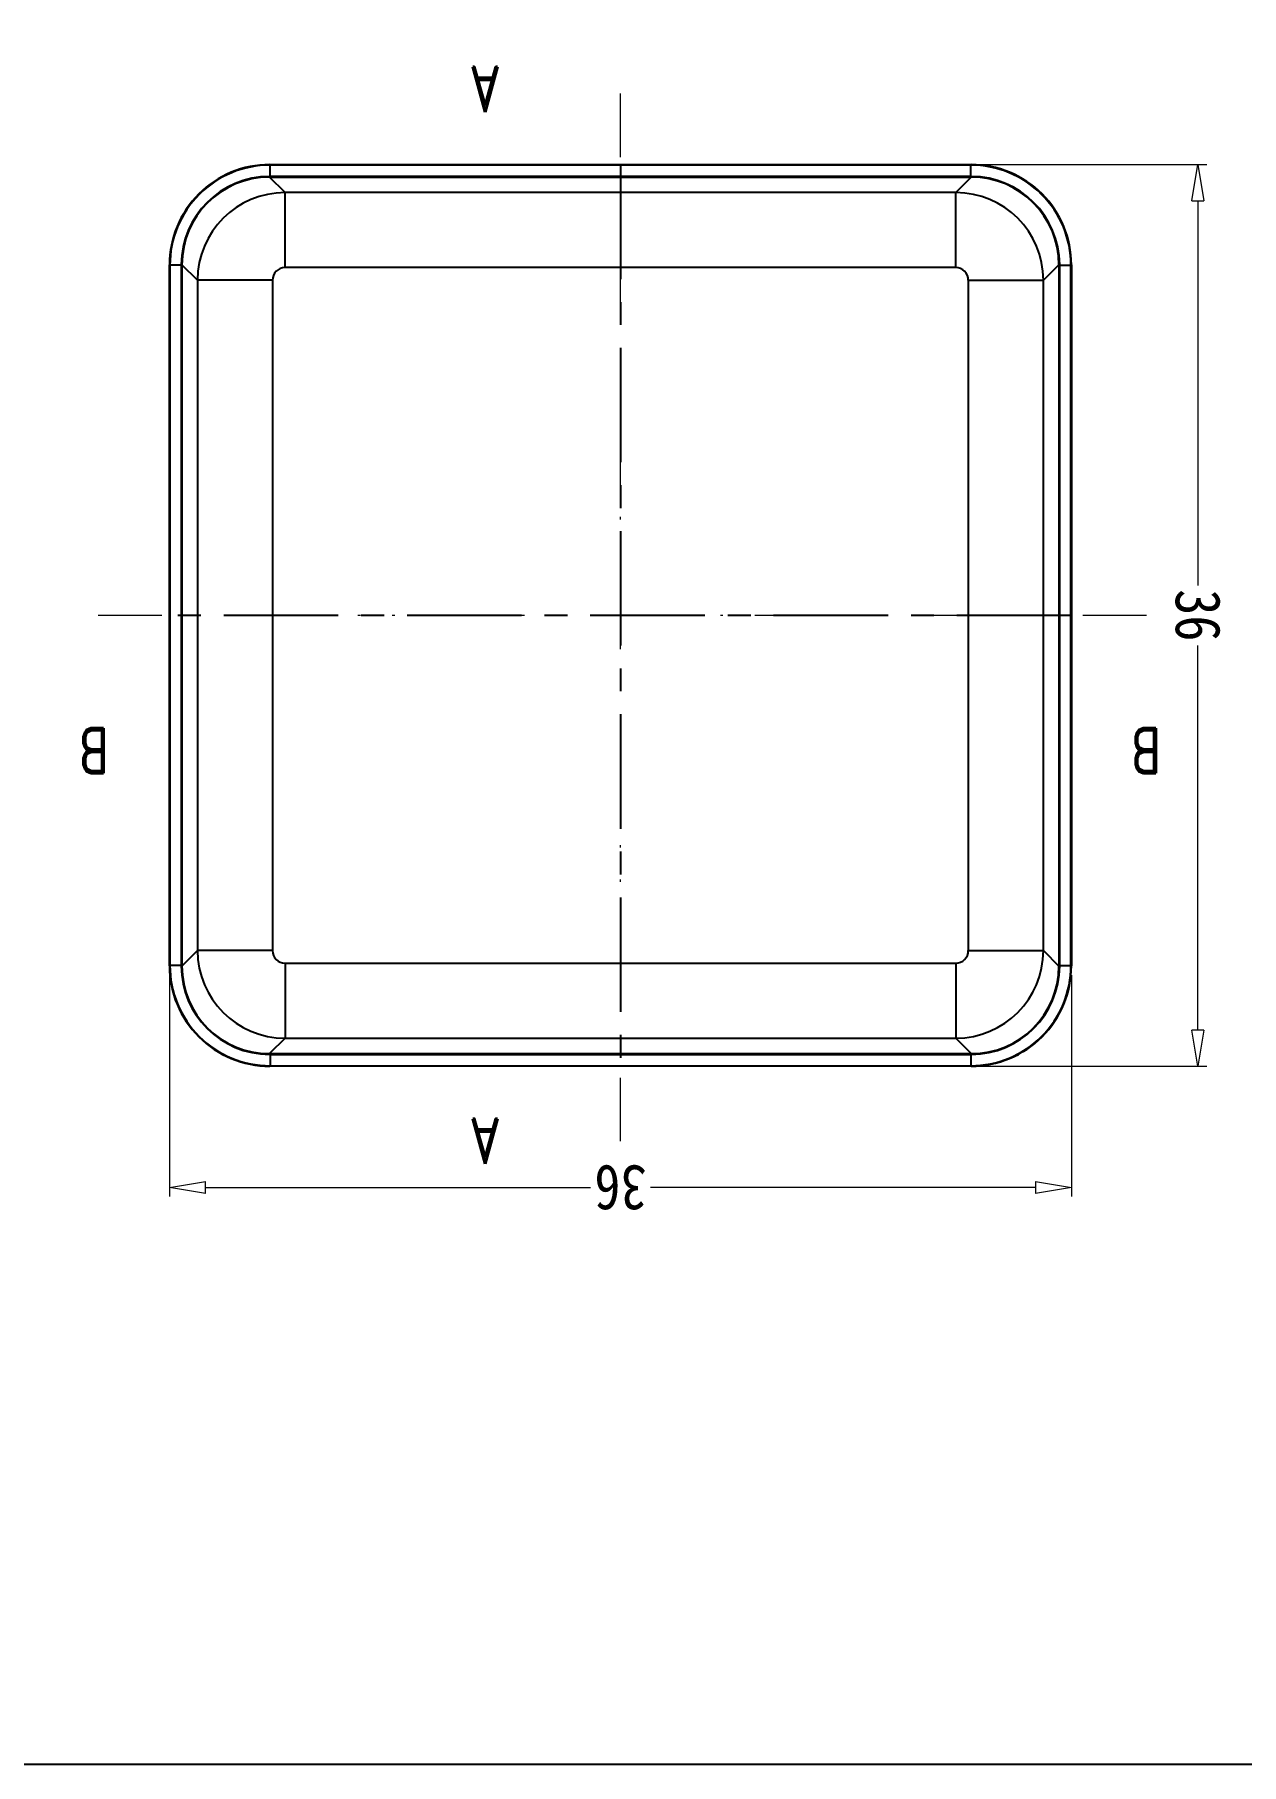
# Model space of a CAD drawing. Header units: millimetres. Extents: x 1786 to 3782, y -1997 to -1744.
# Drawn here: x 3697.3 to 3745.5, y -1997 to -1927.9 of the extents above; entities that cross this region are included whole.
import ezdxf
from ezdxf.enums import TextEntityAlignment as Align

# ---------------------------------------------------------------- set-up
doc = ezdxf.new("R2010")
doc.units = ezdxf.units.MM
doc.linetypes.add('CENTER', pattern=[50.8, 31.75, -6.35, 6.35, -6.35])
doc.linetypes.add('DIVIDE', pattern=[31.75, 12.7, -6.35, 0, -6.35, 0, -6.35])
doc.layers.add('dim', color=3, linetype='Continuous', lineweight=9)
doc.layers.add('hatch', color=56, linetype='Continuous', lineweight=9)
doc.styles.add('FFS', font='SIMFANG.TTF', dxfattribs={"width": 0.85})
doc.styles.add('LongTou', font='romand.shx', dxfattribs={"width": 0.8, "bigfont": 'whgdtxt.shx'})
doc.dimstyles.new('YanXiu', dxfattribs={"dimtxt": 2.5, "dimasz": 2.2, "dimexe": 1, "dimexo": 0.6, "dimgap": 0.66, "dimtad": 0, "dimzin": 9, "dimdsep": 46, "dimtxsty": 'FFS', "dimblk": 'CLOSEDBLANK', "dimcen": 0, "dimclrd": 256, "dimclre": 131, "dimclrt": 42, "dimazin": 0, "dimtfac": 1, "dimtofl": 0, "dimtmove": 0, "dimatfit": 3, "dimldrblk": 'CLOSEDBLANK', "dimfxl": 1, "dimlwd": 5, "dimlwe": 5, "dimarcsym": 0})

# ---------------------------------------------------------------- blocks, each defined once
blk = doc.blocks.new('_ClosedBlank')
at = {"color": 0, "linetype": 'ByBlock', "lineweight": -2}
for p, q in [((-1, 0.167), (0, 0)), ((-1, 0.167), (-1, -0.167)), ((0, 0), (-1, -0.167))]:
    blk.add_line(p, q, dxfattribs=at)
blk = doc.blocks.new('*D348')
at = {"layer": 'Defpoints', "color": 0}
for p in [(3498.138, -1766.757), (3462.138, -1775.607), (3498.138, -1775.607)]:
    blk.add_point(p, dxfattribs=at)
at = {"layer": 'dim', "color": 131, "lineweight": 5}
for p, q in [((3462.138, -1775.247), (3462.138, -1766.397)), ((3498.138, -1775.247), (3498.138, -1766.397))]:
    blk.add_line(p, q, dxfattribs=at)
at = {"layer": 'dim', "lineweight": 5}
for p, q in [((3463.578, -1766.757), (3478.939, -1766.757)), ((3496.698, -1766.757), (3481.337, -1766.757))]:
    blk.add_line(p, q, dxfattribs=at)
at = {"layer": 'dim', "lineweight": 5, "xscale": 1.44, "yscale": 1.44, "zscale": 1.44, "rotation": 180}
blk.add_blockref('_ClosedBlank', (3462.138, -1766.757), dxfattribs=at)
at = {"layer": 'dim', "lineweight": 5, "xscale": 1.44, "yscale": 1.44, "zscale": 1.44}
blk.add_blockref('_ClosedBlank', (3498.138, -1766.757), dxfattribs=at)
at = {"layer": 'dim', "color": 42, "insert": (3480.138, -1766.757), "char_height": 1.8, "attachment_point": 5, "style": 'FFS'}
blk.add_mtext('36', dxfattribs=at)
blk = doc.blocks.new('*D349')
at = {"layer": 'Defpoints', "color": 0}
for p in [(3466.138, -1771.607), (3457.089, -1807.607), (3466.138, -1807.607, 0)]:
    blk.add_point(p, dxfattribs=at)
at = {"layer": 'dim', "color": 131, "lineweight": 5}
for p, q in [((3465.778, -1771.607), (3456.729, -1771.607)), ((3465.778, -1807.607), (3456.729, -1807.607))]:
    blk.add_line(p, q, dxfattribs=at)
at = {"layer": 'dim', "lineweight": 5}
for p, q in [((3457.089, -1773.047), (3457.089, -1788.408)), ((3457.089, -1806.167), (3457.089, -1790.806))]:
    blk.add_line(p, q, dxfattribs=at)
at = {"layer": 'dim', "lineweight": 5, "xscale": 1.44, "yscale": 1.44, "zscale": 1.44}
for p, rotation in [((3457.089, -1771.607), 90), ((3457.089, -1807.607), 270)]:
    blk.add_blockref('_ClosedBlank', p, dxfattribs=dict(at, rotation=rotation))
at = {"layer": 'dim', "color": 42, "insert": (3457.089, -1789.607), "char_height": 1.8, "attachment_point": 5, "rotation": 90, "style": 'FFS'}
blk.add_mtext('36', dxfattribs=at)
blk = doc.blocks.new('*u351')
at = {"color": 7, "linetype": 'Continuous'}
for p, q in [((-15.742, 98.251), (-43.749, 98.251)), ((-43.132, 97.634), (-43.749, 98.251)), ((-43.746, 98.751), (-15.746, 98.751)), ((-43.728, 98.733), (-43.746, 98.751)), ((-15.763, 98.733), (-43.728, 98.733)), ((-43.728, 98.283), (-43.728, 98.733)), ((-15.763, 98.283), (-43.728, 98.283)), ((-16.36, 97.634), (-15.742, 98.251)), ((-15.746, 98.751), (-15.763, 98.733)), ((-15.763, 98.283), (-15.763, 98.733)), ((-16.36, 97.634), (-43.132, 97.634)), ((-43.132, 94.637), (-43.132, 97.634)), ((-16.359, 94.637), (-16.359, 97.634)), ((-47.746, 66.751), (-47.746, 94.751)), ((-47.728, 94.733), (-47.746, 94.751)), ((-47.728, 94.733), (-47.728, 66.769)), ((-47.278, 94.733), (-47.728, 94.733)), ((-47.278, 94.733), (-47.278, 66.769)), ((-47.246, 66.748), (-47.246, 94.754)), ((-46.629, 94.137), (-47.246, 94.754)), ((-16.359, 94.637), (-43.132, 94.637)), ((-12.863, 94.137), (-12.246, 94.754)), ((-12.246, 66.748), (-12.246, 94.754)), ((-12.214, 94.733), (-11.764, 94.733)), ((-12.214, 66.769), (-12.214, 94.733)), ((-11.746, 94.751), (-11.764, 94.733)), ((-11.764, 66.769), (-11.764, 94.733)), ((-11.746, 94.751), (-11.746, 66.751)), ((-46.629, 94.137), (-46.629, 67.365)), ((-43.632, 94.137), (-46.629, 94.137)), ((-43.632, 94.137), (-43.632, 67.365)), ((-15.86, 94.137), (-12.863, 94.137)), ((-15.86, 67.365), (-15.86, 94.137)), ((-12.863, 67.365), (-12.863, 94.137)), ((-46.629, 67.365), (-47.246, 66.748)), ((-43.632, 67.365), (-46.629, 67.365)), ((-15.86, 67.365), (-12.863, 67.365)), ((-12.863, 67.365), (-12.246, 66.748)), ((-47.746, 66.751), (-47.728, 66.769)), ((-47.278, 66.769), (-47.728, 66.769)), ((-43.132, 66.865), (-43.132, 63.868)), ((-43.132, 66.865), (-16.359, 66.865)), ((-16.359, 66.865), (-16.359, 63.868)), ((-12.214, 66.769), (-11.764, 66.769)), ((-11.764, 66.769), (-11.746, 66.751)), ((-43.132, 63.868), (-43.749, 63.251)), ((-43.132, 63.868), (-16.36, 63.868)), ((-16.36, 63.868), (-15.742, 63.251)), ((-15.742, 63.251), (-43.749, 63.251)), ((-43.728, 63.219), (-43.728, 62.769)), ((-43.728, 63.219), (-15.763, 63.219)), ((-15.763, 63.219), (-15.763, 62.769)), ((-43.746, 62.751), (-43.728, 62.769)), ((-15.746, 62.751), (-43.746, 62.751)), ((-43.728, 62.769), (-15.763, 62.769)), ((-15.763, 62.769), (-15.746, 62.751))]:
    blk.add_line(p, q, dxfattribs=at)
at = {"color": 1, "linetype": 'CENTER', "ltscale": 0.144}
for p, q in [((-29.746, 62.751, 0), (-29.746, 98.751, 0)), ((-47.746, 80.751, 0), (-11.746, 80.751, 0))]:
    blk.add_line(p, q, dxfattribs=at)
at = {"color": 7, "linetype": 'Continuous'}
for centre, radius, start, end in [((-43.746, 94.751), 4, 89.99719, 180.00266), ((-43.728, 94.733), 4, 89.9998, 180.00225), ((-43.728, 94.733), 3.55, 90.37906, 179.6211), ((-43.728, 94.74), 3.543, 90.00431, 90.38508), ((-15.763, 94.733), 4, 359.99776, 90.0002), ((-15.764, 94.74), 3.543, 89.61491, 89.99568), ((-15.746, 94.751), 4, 359.99733, 90.00281), ((-15.763, 94.733), 3.55, 0.37891, 89.62092), ((-43.125, 94.131), 3.503, 90.10563, 179.89382), ((-16.366, 94.131), 3.503, 0.10563, 89.89382), ((-43.735, 94.733), 3.543, 179.61513, 179.99572), ((-43.132, 94.138), 0.499, 89.97829, 180.02171), ((-16.359, 94.138), 0.499, 359.97828, 90.02172), ((-15.756, 94.733), 3.543, 0.00424, 0.38484), ((-43.125, 67.371), 3.503, 180.10563, 269.89382), ((-43.132, 67.365), 0.499, 179.97829, 270.02171), ((-16.366, 67.371), 3.503, 270.10563, 359.89382), ((-16.359, 67.365), 0.499, 269.97828, 0.02172), ((-43.746, 66.751), 4, 179.99733, 270.00281), ((-43.728, 66.769), 4, 179.99776, 270.0002), ((-43.735, 66.769), 3.543, 180.00424, 180.38484), ((-43.728, 66.769), 3.55, 180.37891, 269.62093), ((-15.763, 66.769), 4, 269.9998, 0.00225), ((-15.746, 66.751), 4, 269.99719, 0.00266), ((-15.763, 66.769), 3.55, 270.37906, 359.6211), ((-15.756, 66.769), 3.543, 359.61513, 359.99572), ((-43.728, 66.762), 3.543, 269.61491, 269.99568), ((-15.764, 66.762), 3.543, 270.00431, 270.38508)]:
    blk.add_arc(centre, radius, start, end, dxfattribs=at)
for centre, major_axis, start_param, end_param in [((-43.742, 94.748), (-2.48, 2.48), -0.784447, 0.784447), ((-15.749, 94.748), (2.48, 2.48), -0.784447, 0.784447), ((-43.742, 66.754), (2.48, 2.48), 2.357146, 3.926039), ((-15.749, 66.754), (-2.48, 2.48), -3.926039, -2.357146)]:
    blk.add_ellipse(centre, major_axis=major_axis, ratio=0.998099, start_param=start_param, end_param=end_param, dxfattribs=at)
at = {"layer": 'Defpoints', "color": 2}
blk.add_lwpolyline([(-90.545, 126.633), (90.545, 126.633), (90.545, 0), (-90.545, 0)], close=True, dxfattribs=at)
at = {"layer": 'hatch', "color": 2, "linetype": 'DIVIDE', "ltscale": 0.2}
for p, q in [((-29.746, 101.751, 0), (-29.746, 59.751, 0)), ((-50.746, 80.751, 0), (-8.746, 80.751, 0))]:
    blk.add_line(p, q, dxfattribs=at)
at = {"layer": 'hatch', "color": 2, "elevation": 0}
for points in [[(-29.746, 101.751, 0, 0, 0), (-27.946, 101.751, 0.54, 0, 0), (-26.146, 101.751, 0, 0, 0)], [(-50.746, 80.751, 0, 0, 0), (-50.746, 82.551, 0.54, 0, 0), (-50.746, 84.351, 0, 0, 0)], [(-8.746, 80.751, 0, 0, 0), (-8.746, 82.551, 0.54, 0, 0), (-8.746, 84.351, 0, 0, 0)], [(-29.746, 59.751, 0, 0, 0), (-27.946, 59.751, 0.54, 0, 0), (-26.146, 59.751, 0, 0, 0)]]:
    blk.add_lwpolyline(points, format="xyseb", dxfattribs=at)
at = {"layer": 'hatch', "color": 6, "style": 'LongTou', "width": 0.8}
for s, p in [('A', (-24.346, 101.751, 0)), ('B', (-50.746, 86.151, 0)), ('B', (-8.746, 86.151, 0)), ('A', (-24.346, 59.751, 0))]:
    blk.add_text(s, height=1.8, dxfattribs=at).set_placement(p, align=Align.MIDDLE)
at = {"layer": 'dim'}
dim = blk.add_linear_dim(base=(-11.746, 103.601, 0), p1=(-47.746, 94.751, 0), p2=(-11.746, 94.751, 0), dimstyle='YanXiu', override={"dimtxt": 1.8, "dimasz": 1.44, "dimexe": 0.35982, "dimexo": 0.35982, "dimgap": 0.35982, "dimzin": 8}, dxfattribs=at)
dim.commit()
dim.dimension.update_dxf_attribs({"geometry": '*D348', "text_midpoint": (-29.746, 103.601, 0), "insert": (-3509.884, 1870.358)})
dim = blk.add_linear_dim(base=(-52.795, 62.751, 0), p1=(-43.746, 98.751, 0), p2=(-43.746, 62.751), angle=90, dimstyle='YanXiu', override={"dimtxt": 1.8, "dimasz": 1.44, "dimexe": 0.35982, "dimexo": 0.35982, "dimgap": 0.35982, "dimzin": 8}, dxfattribs=at)
dim.commit()
dim.dimension.update_dxf_attribs({"geometry": '*D349', "text_midpoint": (-52.795, 80.751, 0), "insert": (-3509.884, 1870.358)})

msp = doc.modelspace()

# ---------------------------------------------------------------- block references
at = {"rotation": 180}
msp.add_blockref('*u351', (3690.973, -1870.358, 0), dxfattribs=at)

doc.saveas('drawing.dxf')
